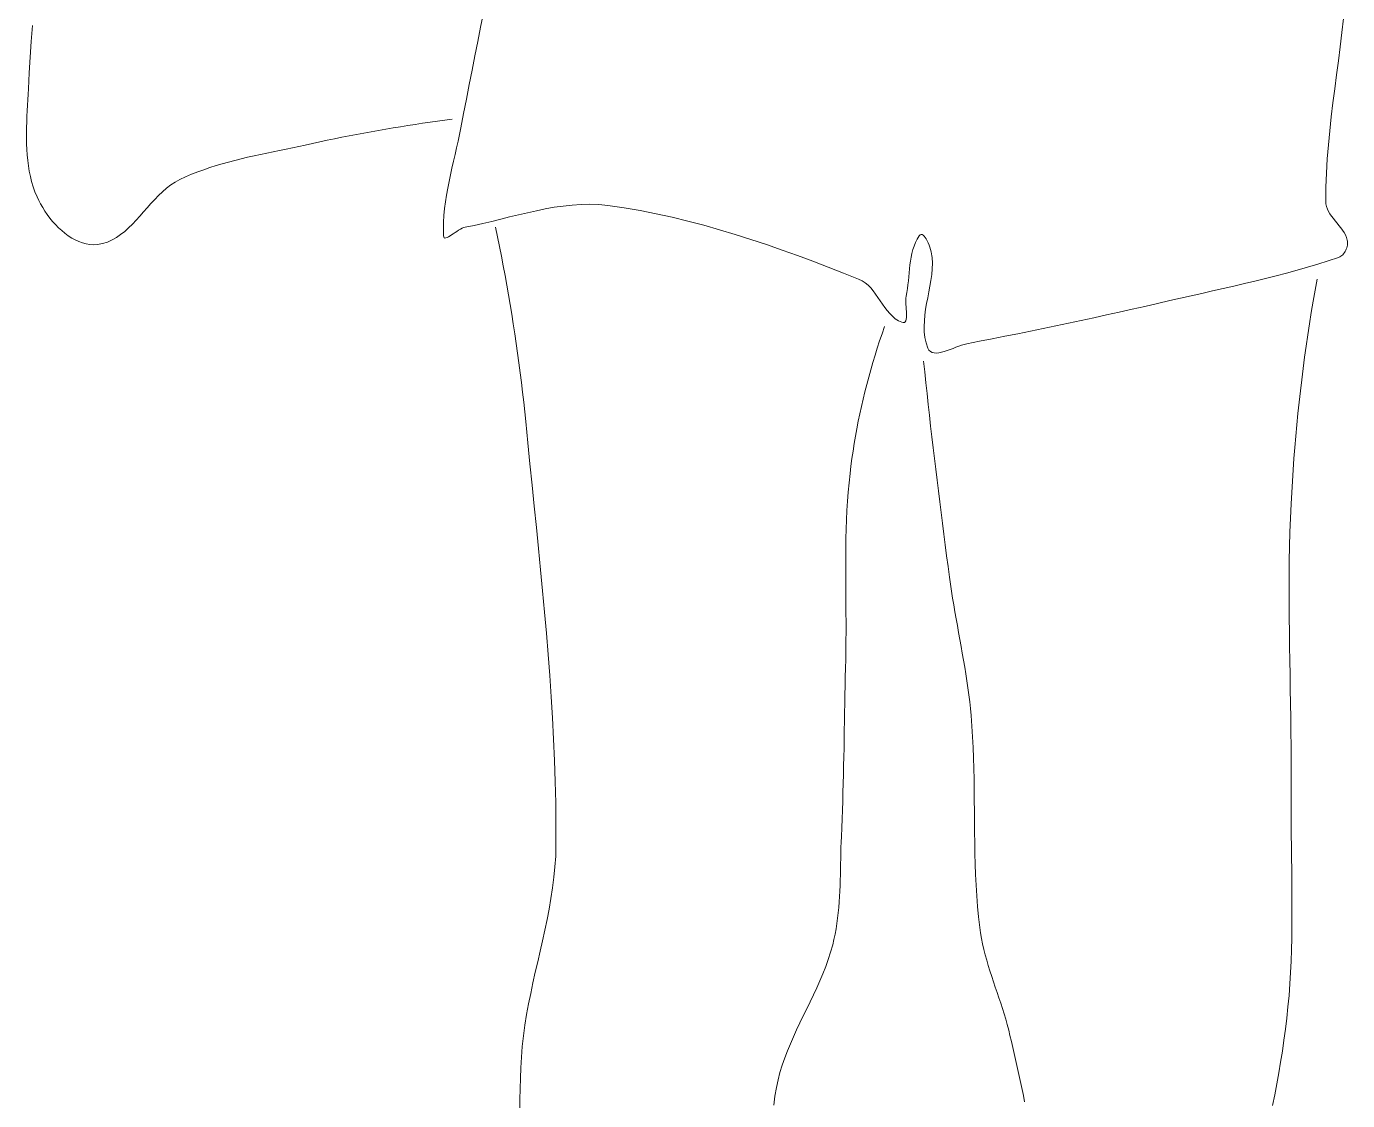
# Model space of a CAD drawing. Header units: millimetres. Extents: x 461.5 to 558.8, y 615.3 to 694.8.
# Drawn here: x 482.0733 to 482.4517, y 623.2377 to 623.5455 of the extents above; entities that cross this region are included whole.
import ezdxf

# ---------------------------------------------------------------- set-up
doc = ezdxf.new("R2010")
doc.units = ezdxf.units.MM
doc.header["$LTSCALE"] = 5
doc.layers.get('0').update_dxf_attribs({"lineweight": 0})
doc.layers.add('equipamiento', color=117, linetype='Continuous', lineweight=9)
doc.layers.get('0').freeze()

# ---------------------------------------------------------------- blocks, each defined once
blk = doc.blocks.new('20020721p27')
for p, q in [((0.3553, 0.61547), (0.35446, 0.61137)), ((0.60119, 0.60983), (0.60166, 0.61385)), ((0.22572, 0.60733), (0.22604, 0.61187)), ((0.35446, 0.61137), (0.35363, 0.60726)), ((0.60069, 0.60581), (0.60119, 0.60983)), ((0.22543, 0.6028), (0.22572, 0.60733)), ((0.35363, 0.60726), (0.35281, 0.60315)), ((0.60018, 0.60179), (0.60069, 0.60581)), ((0.22516, 0.59827), (0.22543, 0.6028)), ((0.35281, 0.60315), (0.35199, 0.59904)), ((0.59965, 0.59777), (0.60018, 0.60179)), ((0.22491, 0.59373), (0.22516, 0.59827)), ((0.35199, 0.59904), (0.35118, 0.59493)), ((0.35118, 0.59493), (0.35038, 0.59081)), ((0.59913, 0.59375), (0.59965, 0.59777)), ((0.22465, 0.58903), (0.22474, 0.59061)), ((0.22474, 0.59061), (0.22483, 0.59218)), ((0.22483, 0.59218), (0.22491, 0.59373)), ((0.35038, 0.59081), (0.34958, 0.5867)), ((0.59862, 0.58973), (0.59913, 0.59375)), ((0.22449, 0.58586), (0.22456, 0.58745)), ((0.22456, 0.58745), (0.22465, 0.58903)), ((0.34958, 0.5867), (0.34879, 0.58258)), ((0.59814, 0.58571), (0.59862, 0.58973)), ((0.22437, 0.58268), (0.22442, 0.58427)), ((0.22442, 0.58427), (0.22449, 0.58586)), ((0.3315, 0.58288), (0.32939, 0.58253)), ((0.33361, 0.58322), (0.3315, 0.58288)), ((0.33572, 0.58355), (0.33361, 0.58322)), ((0.33784, 0.58387), (0.33572, 0.58355)), ((0.33996, 0.58418), (0.33784, 0.58387)), ((0.34207, 0.58448), (0.33996, 0.58418)), ((0.34419, 0.58478), (0.34207, 0.58448)), ((0.34631, 0.58506), (0.34419, 0.58478)), ((0.5977, 0.58169), (0.59814, 0.58571)), ((0.22435, 0.58109), (0.22437, 0.58268)), ((0.22435, 0.5795), (0.22435, 0.58109)), ((0.22438, 0.57792), (0.22435, 0.5795)), ((0.31256, 0.57941), (0.31047, 0.57898)), ((0.31466, 0.57983), (0.31256, 0.57941)), ((0.31676, 0.58025), (0.31466, 0.57983)), ((0.31886, 0.58065), (0.31676, 0.58025)), ((0.32096, 0.58105), (0.31886, 0.58065)), ((0.32306, 0.58143), (0.32096, 0.58105)), ((0.32517, 0.58181), (0.32306, 0.58143)), ((0.32728, 0.58217), (0.32517, 0.58181)), ((0.32939, 0.58253), (0.32728, 0.58217)), ((0.3484, 0.58066), (0.34799, 0.57873)), ((0.34879, 0.58258), (0.3484, 0.58066)), ((0.59732, 0.57766), (0.5977, 0.58169)), ((0.22444, 0.57634), (0.22438, 0.57792)), ((0.22455, 0.57477), (0.22444, 0.57634)), ((0.2932, 0.57531), (0.29137, 0.57492)), ((0.29504, 0.5757), (0.2932, 0.57531)), ((0.29688, 0.57608), (0.29504, 0.5757)), ((0.29871, 0.57646), (0.29688, 0.57608)), ((0.30054, 0.57684), (0.29871, 0.57646)), ((0.30237, 0.57723), (0.30054, 0.57684)), ((0.30419, 0.57763), (0.30237, 0.57723)), ((0.30628, 0.57809), (0.30419, 0.57763)), ((0.30837, 0.57854), (0.30628, 0.57809)), ((0.31047, 0.57898), (0.30837, 0.57854)), ((0.34756, 0.57681), (0.34712, 0.57488)), ((0.34799, 0.57873), (0.34756, 0.57681)), ((0.59699, 0.57363), (0.59732, 0.57766)), ((0.2247, 0.57322), (0.22455, 0.57477)), ((0.2249, 0.57167), (0.2247, 0.57322)), ((0.22515, 0.57014), (0.2249, 0.57167)), ((0.27868, 0.57172), (0.2769, 0.57115)), ((0.28046, 0.57225), (0.27868, 0.57172)), ((0.28226, 0.57275), (0.28046, 0.57225)), ((0.28407, 0.57322), (0.28226, 0.57275)), ((0.28588, 0.57368), (0.28407, 0.57322)), ((0.28771, 0.57411), (0.28588, 0.57368)), ((0.28954, 0.57452), (0.28771, 0.57411)), ((0.29137, 0.57492), (0.28954, 0.57452)), ((0.34667, 0.57296), (0.34623, 0.57103)), ((0.34712, 0.57488), (0.34667, 0.57296)), ((0.59675, 0.5696), (0.59699, 0.57363)), ((0.22547, 0.56863), (0.22515, 0.57014)), ((0.22584, 0.56713), (0.22547, 0.56863)), ((0.26827, 0.56772), (0.26695, 0.56701)), ((0.26996, 0.5685), (0.26827, 0.56772)), ((0.27167, 0.56923), (0.26996, 0.5685)), ((0.2734, 0.56991), (0.27167, 0.56923)), ((0.27514, 0.57055), (0.2734, 0.56991)), ((0.2769, 0.57115), (0.27514, 0.57055)), ((0.34581, 0.5691), (0.3454, 0.56717)), ((0.34623, 0.57103), (0.34581, 0.5691)), ((0.59659, 0.56557), (0.59675, 0.5696)), ((0.22628, 0.56565), (0.22584, 0.56713)), ((0.2268, 0.5642), (0.22628, 0.56565)), ((0.22739, 0.56276), (0.2268, 0.5642)), ((0.26331, 0.56424), (0.26218, 0.56316)), ((0.26448, 0.56525), (0.26331, 0.56424)), ((0.26569, 0.56618), (0.26448, 0.56525)), ((0.26695, 0.56701), (0.26569, 0.56618)), ((0.34502, 0.56523), (0.34468, 0.5633)), ((0.3454, 0.56717), (0.34502, 0.56523)), ((0.59654, 0.56152), (0.59659, 0.56557)), ((0.22787, 0.56175), (0.22739, 0.56276)), ((0.2284, 0.56073), (0.22787, 0.56175)), ((0.229, 0.5597), (0.2284, 0.56073)), ((0.26001, 0.56085), (0.25895, 0.55966)), ((0.26109, 0.56203), (0.26001, 0.56085)), ((0.26218, 0.56316), (0.26109, 0.56203)), ((0.34438, 0.56136), (0.34414, 0.55942)), ((0.34468, 0.5633), (0.34438, 0.56136)), ((0.37554, 0.55978), (0.3781, 0.56015)), ((0.3781, 0.56015), (0.38066, 0.56043)), ((0.38066, 0.56043), (0.38322, 0.5606)), ((0.38322, 0.5606), (0.38578, 0.56064)), ((0.38578, 0.56064), (0.38834, 0.56054)), ((0.38834, 0.56054), (0.39091, 0.56029)), ((0.39091, 0.56029), (0.39554, 0.55961)), ((0.5966, 0.56074), (0.59654, 0.56152)), ((0.59677, 0.55999), (0.5966, 0.56074)), ((0.22964, 0.55868), (0.229, 0.5597)), ((0.23033, 0.55768), (0.22964, 0.55868)), ((0.23107, 0.55669), (0.23033, 0.55768)), ((0.23186, 0.55573), (0.23107, 0.55669)), ((0.25684, 0.55726), (0.25578, 0.55609)), ((0.25789, 0.55845), (0.25684, 0.55726)), ((0.25895, 0.55966), (0.25789, 0.55845)), ((0.34395, 0.55747), (0.34383, 0.55552)), ((0.34414, 0.55942), (0.34395, 0.55747)), ((0.35766, 0.55575), (0.36021, 0.55637)), ((0.36021, 0.55637), (0.36276, 0.557)), ((0.36276, 0.557), (0.36531, 0.55762)), ((0.36531, 0.55762), (0.36787, 0.55823)), ((0.36787, 0.55823), (0.37043, 0.5588)), ((0.37043, 0.5588), (0.37298, 0.55932)), ((0.37298, 0.55932), (0.37554, 0.55978)), ((0.39554, 0.55961), (0.40015, 0.55882)), ((0.40015, 0.55882), (0.40474, 0.55792)), ((0.40474, 0.55792), (0.40931, 0.55691)), ((0.40931, 0.55691), (0.41386, 0.55581)), ((0.59703, 0.55927), (0.59677, 0.55999)), ((0.59737, 0.55857), (0.59703, 0.55927)), ((0.59778, 0.55789), (0.59737, 0.55857)), ((0.59825, 0.55722), (0.59778, 0.55789)), ((0.59875, 0.55656), (0.59825, 0.55722)), ((0.59928, 0.55591), (0.59875, 0.55656)), ((0.23268, 0.55481), (0.23186, 0.55573)), ((0.23355, 0.55393), (0.23268, 0.55481)), ((0.23444, 0.5531), (0.23355, 0.55393)), ((0.23537, 0.55233), (0.23444, 0.5531)), ((0.25249, 0.55286), (0.25133, 0.55194)), ((0.25361, 0.55387), (0.25249, 0.55286)), ((0.25471, 0.55495), (0.25361, 0.55387)), ((0.25578, 0.55609), (0.25471, 0.55495)), ((0.34383, 0.55552), (0.34379, 0.55357)), ((0.34379, 0.55357), (0.34383, 0.55161)), ((0.34713, 0.55255), (0.34764, 0.55289)), ((0.34764, 0.55289), (0.34815, 0.55322)), ((0.34815, 0.55322), (0.34865, 0.55352)), ((0.34865, 0.55352), (0.34914, 0.55378)), ((0.34914, 0.55378), (0.3496, 0.55397)), ((0.3496, 0.55397), (0.35003, 0.55409)), ((0.35003, 0.55409), (0.35257, 0.55459)), ((0.35257, 0.55459), (0.35511, 0.55515)), ((0.35511, 0.55515), (0.35766, 0.55575)), ((0.3587, 0.55409), (0.35928, 0.55133)), ((0.41386, 0.55581), (0.4184, 0.55462)), ((0.4184, 0.55462), (0.42291, 0.55334)), ((0.42291, 0.55334), (0.42741, 0.55199)), ((0.59982, 0.55526), (0.59928, 0.55591)), ((0.60035, 0.5546), (0.59982, 0.55526)), ((0.60087, 0.55394), (0.60035, 0.5546)), ((0.60136, 0.55327), (0.60087, 0.55394)), ((0.60181, 0.55258), (0.60136, 0.55327)), ((0.60219, 0.55187), (0.60181, 0.55258)), ((0.23634, 0.55162), (0.23537, 0.55233)), ((0.23732, 0.55098), (0.23634, 0.55162)), ((0.23833, 0.55042), (0.23732, 0.55098)), ((0.23936, 0.54995), (0.23833, 0.55042)), ((0.24041, 0.54957), (0.23936, 0.54995)), ((0.24148, 0.54929), (0.24041, 0.54957)), ((0.24255, 0.54912), (0.24148, 0.54929)), ((0.24364, 0.54907), (0.24255, 0.54912)), ((0.24473, 0.54914), (0.24364, 0.54907)), ((0.24618, 0.5494), (0.24473, 0.54914)), ((0.24756, 0.54983), (0.24618, 0.5494)), ((0.24887, 0.55041), (0.24756, 0.54983)), ((0.25013, 0.55112), (0.24887, 0.55041)), ((0.25133, 0.55194), (0.25013, 0.55112)), ((0.34383, 0.55161), (0.34389, 0.55127)), ((0.34389, 0.55127), (0.34404, 0.55107)), ((0.34404, 0.55107), (0.34425, 0.55098)), ((0.34425, 0.55098), (0.34453, 0.55101)), ((0.34453, 0.55101), (0.34487, 0.55112)), ((0.34487, 0.55112), (0.34526, 0.55132)), ((0.34526, 0.55132), (0.34569, 0.55157)), ((0.34569, 0.55157), (0.34615, 0.55187)), ((0.34615, 0.55187), (0.34663, 0.5522)), ((0.34663, 0.5522), (0.34713, 0.55255)), ((0.35928, 0.55133), (0.35985, 0.54857)), ((0.42741, 0.55199), (0.43189, 0.55056)), ((0.43189, 0.55056), (0.43635, 0.54908)), ((0.43635, 0.54908), (0.4408, 0.54754)), ((0.47864, 0.54868), (0.47904, 0.54969)), ((0.47904, 0.54969), (0.47953, 0.55067)), ((0.47953, 0.55067), (0.4801, 0.55161)), ((0.4801, 0.55161), (0.48036, 0.5519)), ((0.48036, 0.5519), (0.48063, 0.55202)), ((0.48063, 0.55202), (0.48092, 0.55199)), ((0.48092, 0.55199), (0.48121, 0.55183)), ((0.48121, 0.55183), (0.48151, 0.55155)), ((0.48151, 0.55155), (0.48181, 0.55117)), ((0.48181, 0.55117), (0.4821, 0.5507)), ((0.4821, 0.5507), (0.48239, 0.55017)), ((0.48239, 0.55017), (0.48266, 0.54958)), ((0.48266, 0.54958), (0.48291, 0.54896)), ((0.48291, 0.54896), (0.48314, 0.54832)), ((0.60251, 0.55114), (0.60219, 0.55187)), ((0.60273, 0.55038), (0.60251, 0.55114)), ((0.6027, 0.54855), (0.60277, 0.54893)), ((0.60279, 0.55003), (0.60273, 0.55038)), ((0.60277, 0.54893), (0.60281, 0.5493)), ((0.60282, 0.54967), (0.60279, 0.55003)), ((0.60281, 0.5493), (0.60282, 0.54967)), ((0.35985, 0.54857), (0.3604, 0.5458)), ((0.3604, 0.5458), (0.36094, 0.54303)), ((0.4408, 0.54754), (0.44522, 0.54594)), ((0.44522, 0.54594), (0.44963, 0.54431)), ((0.4776, 0.54439), (0.47778, 0.54549)), ((0.47778, 0.54549), (0.47802, 0.54658)), ((0.47802, 0.54658), (0.4783, 0.54764)), ((0.4783, 0.54764), (0.47864, 0.54868)), ((0.48314, 0.54832), (0.48334, 0.54768)), ((0.48334, 0.54768), (0.48352, 0.54706)), ((0.48352, 0.54706), (0.48366, 0.54646)), ((0.48366, 0.54646), (0.48376, 0.54591)), ((0.48376, 0.54591), (0.48381, 0.54542)), ((0.48381, 0.54542), (0.48387, 0.54379)), ((0.5973, 0.54444), (0.60026, 0.54542)), ((0.60026, 0.54542), (0.60058, 0.54555)), ((0.60058, 0.54555), (0.60088, 0.54573)), ((0.60088, 0.54573), (0.60117, 0.54595)), ((0.60117, 0.54595), (0.60144, 0.54619)), ((0.60144, 0.54619), (0.60169, 0.54647)), ((0.60169, 0.54647), (0.60192, 0.54678)), ((0.60192, 0.54678), (0.60212, 0.5471)), ((0.60212, 0.5471), (0.60231, 0.54745)), ((0.60231, 0.54745), (0.60246, 0.54781)), ((0.60246, 0.54781), (0.60259, 0.54817)), ((0.60259, 0.54817), (0.6027, 0.54855)), ((0.36094, 0.54303), (0.36146, 0.54026)), ((0.44963, 0.54431), (0.45402, 0.54264)), ((0.45402, 0.54264), (0.4584, 0.54095)), ((0.4772, 0.54101), (0.47731, 0.54214)), ((0.47731, 0.54214), (0.47744, 0.54327)), ((0.47744, 0.54327), (0.4776, 0.54439)), ((0.48382, 0.54215), (0.48367, 0.5405)), ((0.48387, 0.54379), (0.48382, 0.54215)), ((0.58534, 0.54093), (0.58835, 0.54175)), ((0.58835, 0.54175), (0.59134, 0.54261)), ((0.59134, 0.54261), (0.59433, 0.5435)), ((0.59433, 0.5435), (0.5973, 0.54444)), ((0.36146, 0.54026), (0.36196, 0.53748)), ((0.36196, 0.53748), (0.36245, 0.5347)), ((0.4584, 0.54095), (0.46275, 0.53923)), ((0.46275, 0.53923), (0.46373, 0.53875)), ((0.46373, 0.53875), (0.46462, 0.53816)), ((0.46462, 0.53816), (0.46544, 0.53745)), ((0.46544, 0.53745), (0.46621, 0.53666)), ((0.47674, 0.53648), (0.47687, 0.5376)), ((0.47687, 0.5376), (0.47699, 0.53874)), ((0.47699, 0.53874), (0.4771, 0.53987)), ((0.4771, 0.53987), (0.4772, 0.54101)), ((0.48345, 0.53884), (0.48317, 0.53718)), ((0.48367, 0.5405), (0.48345, 0.53884)), ((0.5702, 0.53719), (0.57324, 0.5379)), ((0.57324, 0.5379), (0.57627, 0.53862)), ((0.57627, 0.53862), (0.5793, 0.53937)), ((0.5793, 0.53937), (0.58233, 0.54013)), ((0.58233, 0.54013), (0.58534, 0.54093)), ((0.59406, 0.53923), (0.5935, 0.53603)), ((0.36245, 0.5347), (0.36292, 0.53192)), ((0.46621, 0.53666), (0.46693, 0.5358)), ((0.46693, 0.5358), (0.46761, 0.53489)), ((0.46761, 0.53489), (0.46827, 0.53394)), ((0.46827, 0.53394), (0.46892, 0.53297)), ((0.47628, 0.53321), (0.47631, 0.53377)), ((0.47631, 0.53377), (0.47638, 0.53427)), ((0.47638, 0.53427), (0.47658, 0.53537)), ((0.47658, 0.53537), (0.47674, 0.53648)), ((0.48254, 0.53385), (0.48223, 0.53219)), ((0.48286, 0.53551), (0.48254, 0.53385)), ((0.48317, 0.53718), (0.48286, 0.53551)), ((0.55194, 0.53303), (0.55498, 0.53373)), ((0.55498, 0.53373), (0.55802, 0.53443)), ((0.55802, 0.53443), (0.56107, 0.53511)), ((0.56107, 0.53511), (0.56411, 0.5358)), ((0.56411, 0.5358), (0.56716, 0.53649)), ((0.56716, 0.53649), (0.5702, 0.53719)), ((0.5935, 0.53603), (0.59295, 0.53284)), ((0.36292, 0.53192), (0.36338, 0.52913)), ((0.46892, 0.53297), (0.46958, 0.53201)), ((0.46958, 0.53201), (0.47024, 0.53107)), ((0.47024, 0.53107), (0.47093, 0.53016)), ((0.47093, 0.53016), (0.47165, 0.52931)), ((0.47629, 0.5326), (0.47628, 0.53321)), ((0.47631, 0.53195), (0.47629, 0.5326)), ((0.47635, 0.53128), (0.47631, 0.53195)), ((0.47639, 0.53061), (0.47635, 0.53128)), ((0.47643, 0.52995), (0.47639, 0.53061)), ((0.47646, 0.52931), (0.47643, 0.52995)), ((0.48195, 0.53054), (0.48172, 0.5289)), ((0.48223, 0.53219), (0.48195, 0.53054)), ((0.53743, 0.52974), (0.54106, 0.53055)), ((0.54106, 0.53055), (0.54469, 0.53137)), ((0.54469, 0.53137), (0.54832, 0.5322)), ((0.54832, 0.5322), (0.55194, 0.53303)), ((0.59295, 0.53284), (0.59242, 0.52964)), ((0.36338, 0.52913), (0.36382, 0.52634)), ((0.36382, 0.52634), (0.36425, 0.52355)), ((0.47165, 0.52931), (0.47243, 0.52854)), ((0.47243, 0.52854), (0.47326, 0.52786)), ((0.47326, 0.52786), (0.47416, 0.52728)), ((0.47416, 0.52728), (0.47514, 0.52684)), ((0.47514, 0.52684), (0.47554, 0.52675)), ((0.47554, 0.52675), (0.47585, 0.52681)), ((0.47585, 0.52681), (0.47609, 0.527)), ((0.47609, 0.527), (0.47626, 0.52729)), ((0.47626, 0.52729), (0.47638, 0.52769)), ((0.47638, 0.52769), (0.47644, 0.52816)), ((0.47644, 0.52816), (0.47647, 0.52871)), ((0.47647, 0.52871), (0.47646, 0.52931)), ((0.48157, 0.52727), (0.4815, 0.52565)), ((0.48172, 0.5289), (0.48157, 0.52727)), ((0.51925, 0.52582), (0.52289, 0.52659)), ((0.52289, 0.52659), (0.52653, 0.52736)), ((0.52653, 0.52736), (0.53016, 0.52815)), ((0.53016, 0.52815), (0.5338, 0.52894)), ((0.5338, 0.52894), (0.53743, 0.52974)), ((0.59192, 0.52643), (0.59143, 0.52322)), ((0.59242, 0.52964), (0.59192, 0.52643)), ((0.36425, 0.52355), (0.36466, 0.52076)), ((0.46946, 0.52356), (0.46877, 0.52151)), ((0.47019, 0.5256), (0.46946, 0.52356)), ((0.4815, 0.52565), (0.48155, 0.52406)), ((0.48155, 0.52406), (0.48173, 0.52248)), ((0.48173, 0.52248), (0.48206, 0.52093)), ((0.50102, 0.52209), (0.50467, 0.52282)), ((0.50467, 0.52282), (0.50832, 0.52356)), ((0.50832, 0.52356), (0.51196, 0.52431)), ((0.51196, 0.52431), (0.5156, 0.52506)), ((0.5156, 0.52506), (0.51925, 0.52582)), ((0.59143, 0.52322), (0.59097, 0.52001)), ((0.36466, 0.52076), (0.36505, 0.51796)), ((0.46809, 0.51945), (0.46744, 0.51739)), ((0.46877, 0.52151), (0.46809, 0.51945)), ((0.48206, 0.52093), (0.48257, 0.51941)), ((0.48257, 0.51941), (0.48289, 0.51884)), ((0.48289, 0.51884), (0.4833, 0.51843)), ((0.48729, 0.51845), (0.48811, 0.51872)), ((0.48811, 0.51872), (0.48895, 0.51902)), ((0.48895, 0.51902), (0.48979, 0.51934)), ((0.48979, 0.51934), (0.49063, 0.51966)), ((0.49063, 0.51966), (0.49145, 0.51997)), ((0.49145, 0.51997), (0.49225, 0.52024)), ((0.49225, 0.52024), (0.49301, 0.52047)), ((0.49301, 0.52047), (0.49372, 0.52065)), ((0.49372, 0.52065), (0.49737, 0.52137)), ((0.49737, 0.52137), (0.50102, 0.52209)), ((0.59097, 0.52001), (0.59052, 0.5168)), ((0.36505, 0.51796), (0.36543, 0.51517)), ((0.36543, 0.51517), (0.3658, 0.51237)), ((0.46681, 0.51531), (0.46621, 0.51323)), ((0.46744, 0.51739), (0.46681, 0.51531)), ((0.48134, 0.51569), (0.48167, 0.51259)), ((0.4833, 0.51843), (0.4838, 0.51817)), ((0.4838, 0.51817), (0.48439, 0.51803)), ((0.48439, 0.51803), (0.48504, 0.51801)), ((0.48504, 0.51801), (0.48574, 0.51808)), ((0.48574, 0.51808), (0.4865, 0.51824)), ((0.4865, 0.51824), (0.48729, 0.51845)), ((0.59052, 0.5168), (0.5901, 0.51358)), ((0.3658, 0.51237), (0.36614, 0.50957)), ((0.46563, 0.51114), (0.46507, 0.50904)), ((0.46621, 0.51323), (0.46563, 0.51114)), ((0.48167, 0.51259), (0.482, 0.50949)), ((0.5901, 0.51358), (0.5897, 0.51036)), ((0.36614, 0.50957), (0.36647, 0.50676)), ((0.46507, 0.50904), (0.46454, 0.50694)), ((0.482, 0.50949), (0.48234, 0.50639)), ((0.5897, 0.51036), (0.58932, 0.50714)), ((0.36647, 0.50676), (0.36679, 0.50396)), ((0.36679, 0.50396), (0.36709, 0.50115)), ((0.46403, 0.50483), (0.46354, 0.50271)), ((0.46454, 0.50694), (0.46403, 0.50483)), ((0.48234, 0.50639), (0.48268, 0.50329)), ((0.58895, 0.50391), (0.58861, 0.50069)), ((0.58932, 0.50714), (0.58895, 0.50391)), ((0.36709, 0.50115), (0.36737, 0.49835)), ((0.46308, 0.50059), (0.46264, 0.49846)), ((0.46354, 0.50271), (0.46308, 0.50059)), ((0.48268, 0.50329), (0.48303, 0.50019)), ((0.48303, 0.50019), (0.48338, 0.49709)), ((0.58861, 0.50069), (0.58829, 0.49746)), ((0.36737, 0.49835), (0.36797, 0.49229)), ((0.46223, 0.49633), (0.46184, 0.4942)), ((0.46264, 0.49846), (0.46223, 0.49633)), ((0.48338, 0.49709), (0.48374, 0.49399)), ((0.58829, 0.49746), (0.58799, 0.49422)), ((0.36797, 0.49229), (0.36858, 0.48623)), ((0.46148, 0.49206), (0.46114, 0.48992)), ((0.46184, 0.4942), (0.46148, 0.49206)), ((0.48374, 0.49399), (0.4841, 0.49089)), ((0.58799, 0.49422), (0.58771, 0.49099)), ((0.46114, 0.48992), (0.46083, 0.48778)), ((0.4841, 0.49089), (0.48447, 0.48779)), ((0.58771, 0.49099), (0.58745, 0.48776)), ((0.36858, 0.48623), (0.3692, 0.48017)), ((0.46054, 0.48563), (0.46028, 0.48348)), ((0.46083, 0.48778), (0.46054, 0.48563)), ((0.48447, 0.48779), (0.48484, 0.4847)), ((0.48484, 0.4847), (0.48521, 0.4816)), ((0.58722, 0.48452), (0.587, 0.48129)), ((0.58745, 0.48776), (0.58722, 0.48452)), ((0.45999, 0.48083), (0.45975, 0.47818)), ((0.46028, 0.48348), (0.45999, 0.48083)), ((0.48521, 0.4816), (0.48559, 0.4785)), ((0.587, 0.48129), (0.5868, 0.47805)), ((0.3692, 0.48017), (0.36982, 0.47411)), ((0.45975, 0.47818), (0.45956, 0.47553)), ((0.48559, 0.4785), (0.48597, 0.47541)), ((0.5868, 0.47805), (0.58663, 0.47481)), ((0.36982, 0.47411), (0.37043, 0.46805)), ((0.45956, 0.47553), (0.4594, 0.47287)), ((0.48597, 0.47541), (0.48636, 0.47231)), ((0.58663, 0.47481), (0.58644, 0.47073)), ((0.45927, 0.47021), (0.45918, 0.46755)), ((0.4594, 0.47287), (0.45927, 0.47021)), ((0.48636, 0.47231), (0.48675, 0.46922)), ((0.58644, 0.47073), (0.5863, 0.46664)), ((0.37043, 0.46805), (0.37104, 0.46199)), ((0.45918, 0.46755), (0.45911, 0.46489)), ((0.48675, 0.46922), (0.48714, 0.46612)), ((0.48714, 0.46612), (0.48754, 0.46303)), ((0.5863, 0.46664), (0.58619, 0.46256)), ((0.37104, 0.46199), (0.37163, 0.45592)), ((0.45907, 0.46223), (0.45905, 0.45956)), ((0.45911, 0.46489), (0.45907, 0.46223)), ((0.48754, 0.46303), (0.48795, 0.45994)), ((0.58619, 0.46256), (0.58612, 0.45847)), ((0.45905, 0.45956), (0.45904, 0.45689)), ((0.48795, 0.45994), (0.48836, 0.45684)), ((0.58612, 0.45847), (0.58608, 0.45439)), ((0.37163, 0.45592), (0.37221, 0.44986)), ((0.45904, 0.45689), (0.45905, 0.45422)), ((0.45905, 0.45422), (0.45906, 0.45156)), ((0.48836, 0.45684), (0.48877, 0.45375)), ((0.58608, 0.45439), (0.58606, 0.4503)), ((0.45906, 0.45156), (0.45908, 0.44889)), ((0.48877, 0.45375), (0.48905, 0.45177)), ((0.48905, 0.45177), (0.48934, 0.44978)), ((0.37221, 0.44986), (0.37276, 0.44379)), ((0.45908, 0.44889), (0.4591, 0.44622)), ((0.48934, 0.44978), (0.48966, 0.4478)), ((0.48966, 0.4478), (0.48998, 0.44582)), ((0.58606, 0.4503), (0.58607, 0.44621)), ((0.37276, 0.44379), (0.37329, 0.43772)), ((0.4591, 0.44622), (0.45912, 0.44355)), ((0.45912, 0.44355), (0.45913, 0.44088)), ((0.48998, 0.44582), (0.49032, 0.44384)), ((0.49032, 0.44384), (0.49067, 0.44186)), ((0.58607, 0.44621), (0.5861, 0.44212)), ((0.45913, 0.44088), (0.45913, 0.43821)), ((0.49067, 0.44186), (0.49103, 0.43989)), ((0.49103, 0.43989), (0.49138, 0.43791)), ((0.5861, 0.44212), (0.58614, 0.43803)), ((0.37329, 0.43772), (0.37379, 0.43165)), ((0.45912, 0.43555), (0.45909, 0.43288)), ((0.45913, 0.43821), (0.45912, 0.43555)), ((0.49138, 0.43791), (0.49174, 0.43593)), ((0.49174, 0.43593), (0.4921, 0.43396)), ((0.58614, 0.43803), (0.5862, 0.43395)), ((0.37379, 0.43165), (0.37425, 0.42558)), ((0.45909, 0.43288), (0.45904, 0.43022)), ((0.4921, 0.43396), (0.49245, 0.43198)), ((0.49245, 0.43198), (0.4928, 0.43)), ((0.5862, 0.43395), (0.58626, 0.42986)), ((0.45898, 0.42768), (0.45893, 0.42514)), ((0.45904, 0.43022), (0.45898, 0.42768)), ((0.4928, 0.43), (0.49313, 0.42803)), ((0.49313, 0.42803), (0.49345, 0.42605)), ((0.58626, 0.42986), (0.58633, 0.42577)), ((0.37425, 0.42558), (0.37466, 0.41951)), ((0.45893, 0.42514), (0.45888, 0.4226)), ((0.49345, 0.42605), (0.49376, 0.42406)), ((0.49376, 0.42406), (0.49405, 0.42208)), ((0.58633, 0.42577), (0.5864, 0.42168)), ((0.45888, 0.4226), (0.45883, 0.42006)), ((0.49405, 0.42208), (0.49431, 0.42009)), ((0.5864, 0.42168), (0.58647, 0.41759)), ((0.37466, 0.41951), (0.37504, 0.41343)), ((0.45878, 0.41752), (0.45874, 0.41498)), ((0.45883, 0.42006), (0.45878, 0.41752)), ((0.49431, 0.42009), (0.49456, 0.4181)), ((0.49456, 0.4181), (0.49477, 0.41611)), ((0.58647, 0.41759), (0.58653, 0.4135)), ((0.37504, 0.41343), (0.37536, 0.40735)), ((0.45874, 0.41498), (0.45869, 0.41244)), ((0.49477, 0.41611), (0.49496, 0.41411)), ((0.49496, 0.41411), (0.4952, 0.41108)), ((0.58653, 0.4135), (0.58658, 0.40941)), ((0.45865, 0.4099), (0.4586, 0.40736)), ((0.45869, 0.41244), (0.45865, 0.4099)), ((0.4952, 0.41108), (0.49539, 0.40805)), ((0.58658, 0.40941), (0.58662, 0.40532)), ((0.37536, 0.40735), (0.37562, 0.40128)), ((0.4586, 0.40736), (0.45856, 0.40482)), ((0.49539, 0.40805), (0.49554, 0.40502)), ((0.49554, 0.40502), (0.49565, 0.40198)), ((0.58662, 0.40532), (0.58665, 0.40123)), ((0.37562, 0.40128), (0.37583, 0.3952)), ((0.4585, 0.40228), (0.45845, 0.39974)), ((0.45856, 0.40482), (0.4585, 0.40228)), ((0.49565, 0.40198), (0.49574, 0.39894)), ((0.58665, 0.40123), (0.58665, 0.39714)), ((0.45845, 0.39974), (0.45839, 0.3972)), ((0.49574, 0.39894), (0.4958, 0.3959)), ((0.37583, 0.3952), (0.37597, 0.38912)), ((0.45833, 0.39466), (0.45826, 0.39212)), ((0.45839, 0.3972), (0.45833, 0.39466)), ((0.4958, 0.3959), (0.49585, 0.39286)), ((0.58665, 0.39714), (0.58663, 0.39305)), ((0.45826, 0.39212), (0.45818, 0.38958)), ((0.49585, 0.39286), (0.49588, 0.38982)), ((0.58663, 0.39305), (0.58661, 0.38977)), ((0.37597, 0.38912), (0.37604, 0.38303)), ((0.4581, 0.38704), (0.45801, 0.3845)), ((0.45818, 0.38958), (0.4581, 0.38704)), ((0.49588, 0.38982), (0.49591, 0.38678)), ((0.49591, 0.38678), (0.49594, 0.38374)), ((0.58661, 0.38977), (0.58662, 0.38648)), ((0.58662, 0.38648), (0.58664, 0.3832)), ((0.37604, 0.38303), (0.37604, 0.37695)), ((0.45801, 0.3845), (0.45791, 0.38196)), ((0.49594, 0.38374), (0.49597, 0.38069)), ((0.58664, 0.3832), (0.58667, 0.37991)), ((0.4578, 0.37943), (0.45774, 0.37787)), ((0.45791, 0.38196), (0.4578, 0.37943)), ((0.49597, 0.38069), (0.49601, 0.37765)), ((0.58667, 0.37991), (0.58671, 0.37662)), ((0.37604, 0.37695), (0.37596, 0.37388)), ((0.45764, 0.37476), (0.45761, 0.3732)), ((0.45769, 0.37632), (0.45764, 0.37476)), ((0.45774, 0.37787), (0.45769, 0.37632)), ((0.49601, 0.37765), (0.49607, 0.37461)), ((0.58671, 0.37662), (0.58676, 0.37333)), ((0.37596, 0.37388), (0.37576, 0.37082)), ((0.45758, 0.37163), (0.45755, 0.37007)), ((0.45761, 0.3732), (0.45758, 0.37163)), ((0.49607, 0.37461), (0.49616, 0.37158)), ((0.49616, 0.37158), (0.49627, 0.36854)), ((0.58676, 0.37333), (0.5868, 0.37004)), ((0.37547, 0.36777), (0.37508, 0.36473)), ((0.37576, 0.37082), (0.37547, 0.36777)), ((0.45751, 0.36851), (0.45747, 0.36694)), ((0.45755, 0.37007), (0.45751, 0.36851)), ((0.49627, 0.36854), (0.49641, 0.36551)), ((0.5868, 0.37004), (0.58684, 0.36675)), ((0.37508, 0.36473), (0.37461, 0.36169)), ((0.45736, 0.36382), (0.45728, 0.36227)), ((0.45742, 0.36538), (0.45736, 0.36382)), ((0.45747, 0.36694), (0.45742, 0.36538)), ((0.49641, 0.36551), (0.49659, 0.36248)), ((0.58684, 0.36675), (0.58687, 0.36346)), ((0.58687, 0.36346), (0.58689, 0.36017)), ((0.37461, 0.36169), (0.37408, 0.35867)), ((0.45718, 0.36071), (0.45706, 0.35916)), ((0.45728, 0.36227), (0.45718, 0.36071)), ((0.49659, 0.36248), (0.49682, 0.35945)), ((0.58689, 0.36017), (0.58689, 0.35688)), ((0.37408, 0.35867), (0.37349, 0.35564)), ((0.45674, 0.35607), (0.45653, 0.35454)), ((0.45691, 0.35761), (0.45674, 0.35607)), ((0.45706, 0.35916), (0.45691, 0.35761)), ((0.49682, 0.35945), (0.4971, 0.35643)), ((0.4971, 0.35643), (0.49744, 0.35341)), ((0.58689, 0.35688), (0.58687, 0.3536)), ((0.37285, 0.35262), (0.37219, 0.3496)), ((0.37349, 0.35564), (0.37285, 0.35262)), ((0.45629, 0.35301), (0.45601, 0.35148)), ((0.45653, 0.35454), (0.45629, 0.35301)), ((0.49744, 0.35341), (0.49766, 0.35182)), ((0.58687, 0.3536), (0.58682, 0.35031)), ((0.37219, 0.3496), (0.3715, 0.34659)), ((0.45532, 0.34846), (0.45473, 0.34634)), ((0.45569, 0.34997), (0.45532, 0.34846)), ((0.45601, 0.35148), (0.45569, 0.34997)), ((0.49766, 0.35182), (0.49793, 0.35024)), ((0.49793, 0.35024), (0.49825, 0.34867)), ((0.49825, 0.34867), (0.49861, 0.34711)), ((0.58682, 0.35031), (0.58674, 0.34703)), ((0.3715, 0.34659), (0.37081, 0.34357)), ((0.45473, 0.34634), (0.45405, 0.34426)), ((0.49861, 0.34711), (0.49901, 0.34556)), ((0.49901, 0.34556), (0.49944, 0.34401)), ((0.58674, 0.34703), (0.58663, 0.34375)), ((0.37081, 0.34357), (0.37012, 0.34055)), ((0.45331, 0.34219), (0.4525, 0.34014)), ((0.45405, 0.34426), (0.45331, 0.34219)), ((0.49944, 0.34401), (0.49989, 0.34246)), ((0.49989, 0.34246), (0.50037, 0.34093)), ((0.50037, 0.34093), (0.50086, 0.33939)), ((0.58663, 0.34375), (0.58647, 0.34047)), ((0.36945, 0.33753), (0.3688, 0.33451)), ((0.37012, 0.34055), (0.36945, 0.33753)), ((0.45164, 0.33811), (0.45073, 0.3361)), ((0.4525, 0.34014), (0.45164, 0.33811)), ((0.50086, 0.33939), (0.50137, 0.33786)), ((0.50137, 0.33786), (0.50189, 0.33633)), ((0.58628, 0.3372), (0.58604, 0.33393)), ((0.58647, 0.34047), (0.58628, 0.3372)), ((0.3688, 0.33451), (0.36819, 0.33148)), ((0.4498, 0.33409), (0.44884, 0.33209)), ((0.45073, 0.3361), (0.4498, 0.33409)), ((0.50189, 0.33633), (0.50241, 0.3348)), ((0.50241, 0.3348), (0.50293, 0.33327)), ((0.50293, 0.33327), (0.50344, 0.33173)), ((0.58604, 0.33393), (0.58574, 0.33066)), ((0.36819, 0.33148), (0.36763, 0.32845)), ((0.44787, 0.33009), (0.4469, 0.3281)), ((0.44884, 0.33209), (0.44787, 0.33009)), ((0.50344, 0.33173), (0.50394, 0.3302)), ((0.50394, 0.3302), (0.50442, 0.32866)), ((0.58574, 0.33066), (0.58539, 0.3274)), ((0.36763, 0.32845), (0.36713, 0.32541)), ((0.44594, 0.3261), (0.44499, 0.3241)), ((0.4469, 0.3281), (0.44594, 0.3261)), ((0.50442, 0.32866), (0.50489, 0.32711)), ((0.50489, 0.32711), (0.50533, 0.32556)), ((0.50533, 0.32556), (0.50574, 0.32401)), ((0.58539, 0.3274), (0.58501, 0.32425)), ((0.36671, 0.32237), (0.36637, 0.31931)), ((0.36713, 0.32541), (0.36671, 0.32237)), ((0.44407, 0.3221), (0.44319, 0.32008)), ((0.44499, 0.3241), (0.44407, 0.3221)), ((0.50574, 0.32401), (0.50611, 0.32244)), ((0.50611, 0.32244), (0.5065, 0.32073)), ((0.58501, 0.32425), (0.58458, 0.32111)), ((0.36637, 0.31931), (0.36613, 0.31625)), ((0.44235, 0.31805), (0.44157, 0.316)), ((0.44319, 0.32008), (0.44235, 0.31805)), ((0.5065, 0.32073), (0.5069, 0.31901)), ((0.5069, 0.31901), (0.50729, 0.31729)), ((0.58413, 0.31797), (0.58364, 0.31483)), ((0.58458, 0.32111), (0.58413, 0.31797)), ((0.36613, 0.31625), (0.36597, 0.31322)), ((0.44157, 0.316), (0.44086, 0.31393)), ((0.50729, 0.31729), (0.50769, 0.31556)), ((0.50769, 0.31556), (0.50808, 0.31384)), ((0.58364, 0.31483), (0.58311, 0.3117)), ((0.36597, 0.31322), (0.36584, 0.31018)), ((0.44022, 0.31184), (0.43967, 0.30972)), ((0.44086, 0.31393), (0.44022, 0.31184)), ((0.50808, 0.31384), (0.50847, 0.31212)), ((0.50847, 0.31212), (0.50885, 0.31039)), ((0.50885, 0.31039), (0.50922, 0.30866)), ((0.58311, 0.3117), (0.58255, 0.30858)), ((0.36576, 0.30715), (0.36571, 0.30411)), ((0.36584, 0.31018), (0.36576, 0.30715)), ((0.43922, 0.30758), (0.43878, 0.30502)), ((0.43967, 0.30972), (0.43922, 0.30758)), ((0.50922, 0.30866), (0.50958, 0.30693)), ((0.50958, 0.30693), (0.50993, 0.3052)), ((0.58255, 0.30858), (0.58196, 0.30546)), ((0.36571, 0.30411), (0.3657, 0.30107)), ((0.43878, 0.30502), (0.43843, 0.30245)), ((0.50993, 0.3052), (0.51027, 0.30347)), ((0.58196, 0.30546), (0.58134, 0.30234))]:
    blk.add_line(p, q)

msp = doc.modelspace()

# ---------------------------------------------------------------- block references
at = {"layer": 'equipamiento'}
msp.add_blockref('20020721p27', (481.84891, 622.9339), dxfattribs=at)

doc.saveas('drawing.dxf')
